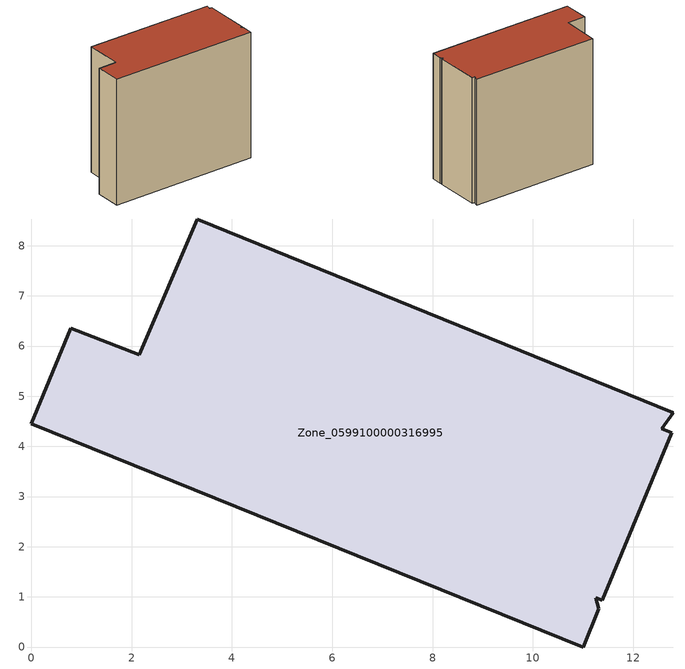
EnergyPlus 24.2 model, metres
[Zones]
Zone_0599100000316995
 floor ground (C_G): 12.8,4.67 12.57,4.35 12.77,4.28 11.39,0.93 11.26,0.98 11.32,0.76 11.01,0 0,4.45 0.78,6.35 2.15,5.82 3.31,8.53 z0
 wall outside (C_F): 2.15,5.82 0.78,6.35 0,4.45 11.01,0 11.32,0.76 11.26,0.98 11.39,0.93 12.77,4.28 12.57,4.35 12.8,4.67 3.31,8.53 2.15,5.82 z0:10.09
 roof outside (C_R): 11.32,0.76 11.26,0.98 11.39,0.93 12.77,4.28 12.57,4.35 12.8,4.67 3.31,8.53 2.15,5.82 0.78,6.35 0,4.45 11.01,0 z10.09
[BUILDING]
Pand.0599100000316995: North Axis=0; Terrain=City; Loads Convergence Tolerance Value=0.04; Temperature Convergence Tolerance Value=0.4; Solar Distribution=FullExterior; Maximum Number of Warmup Days=25; Minimum Number of Warmup Days=1
[Site:Location]
Rotterdam.The.Hague.AP_ZH_NLD Design_Conditions: Latitude=51.96; Longitude=4.45; Time Zone=1; Elevation=-4.5
[SITE:GROUNDTEMPERATURE:BUILDINGSURFACE]
18, 18, 18, 18, 18, 18, 18, 18, 18, 18, 18, 18
[MATERIAL] Thermal Absorptance=0.9; Solar Absorptance=0.7; Visible Absorptance=0.7
Name | Roughness | Thickness | Conductivity | Density | Specific Heat
G.TI.1946 | MediumSmooth | 0.15 | 1 | 540 | 1210
F.TI.1946 | Rough | 0.3 | 0.857143 | 1920 | 840
R.TI.1946 | MediumRough | 0.2 | 0.1 | 1500 | 1000
[CONSTRUCTION]
C_G: G.TI.1946
C_F: F.TI.1946
C_R: R.TI.1946
[ZONE]
Zone_0599100000316995: Type=1; Multiplier=1; Ceiling Height=Autocalculate; Volume=Autocalculate; Floor Area=autocalculate; Part of Total Floor Area=Yes
[ZONEINFILTRATION:DESIGNFLOWRATE]
Infil_Zone_0599100000316995: Zone or ZoneList or Space or SpaceList=Zone_0599100000316995; Schedule=AlwaysOn; Design Flow Rate Calculation Method=Flow/Area; Flow Rate per Floor Area=0.003; Constant Term Coefficient=1; Temperature Term Coefficient=0; Velocity Term Coefficient=0; Velocity Squared Term Coefficient=0
[HVACTEMPLATE:ZONE:IDEALLOADSAIRSYSTEM]
Zone_0599100000316995: Maximum Heating Supply Air Temperature=50; Minimum Cooling Supply Air Temperature=13; Maximum Heating Supply Air Humidity Ratio=0.0156; Minimum Cooling Supply Air Humidity Ratio=0.0077; Heating Limit=NoLimit; Cooling Limit=NoLimit; Dehumidification Control Type=ConstantSensibleHeatRatio; Cooling Sensible Heat Ratio=0.7; Dehumidification Setpoint=60; Humidification Control Type=None; Humidification Setpoint=30; Outdoor Air Method=None; Outdoor Air Flow Rate per Person=0.00944; Outdoor Air Flow Rate per Zone Floor Area=0; Outdoor Air Flow Rate per Zone=0; Demand Controlled Ventilation Type=None; Outdoor Air Economizer Type=NoEconomizer; Heat Recovery Type=None; Sensible Heat Recovery Effectiveness=0.7; Latent Heat Recovery Effectiveness=0.65
[ZONECONTROL:THERMOSTAT]
ThermostatControl_Zone_0599100000316995: Zone or ZoneList=Zone_0599100000316995; Control Type Schedule=DualSetpointControlType; Control 1=Thermostat_Zone_0599100000316995; Temperature Difference Between Cutout And Setpoint=0
[THERMOSTATSETPOINT:DUALSETPOINT]
Thermostat_Zone_0599100000316995: Heating Setpoint Temperature Schedule=HeatingSetpoint_Zone_0599100000316995; Cooling Setpoint Temperature Schedule=CoolingSetpoint_Zone_0599100000316995
[SCHEDULE:COMPACT]
HeatingSetpoint_Zone_0599100000316995: Through: 12/31, For: AllDays, Until: 24:00, 21
CoolingSetpoint_Zone_0599100000316995: Through: 12/31, For: AllDays, Until: 24:00, 24
DualSetpointControlType: Through: 12/31, For: AllDays, Until: 24:00, 4
AlwaysOn: Through: 12/31, For: AllDays, Until: 24:00, 1
